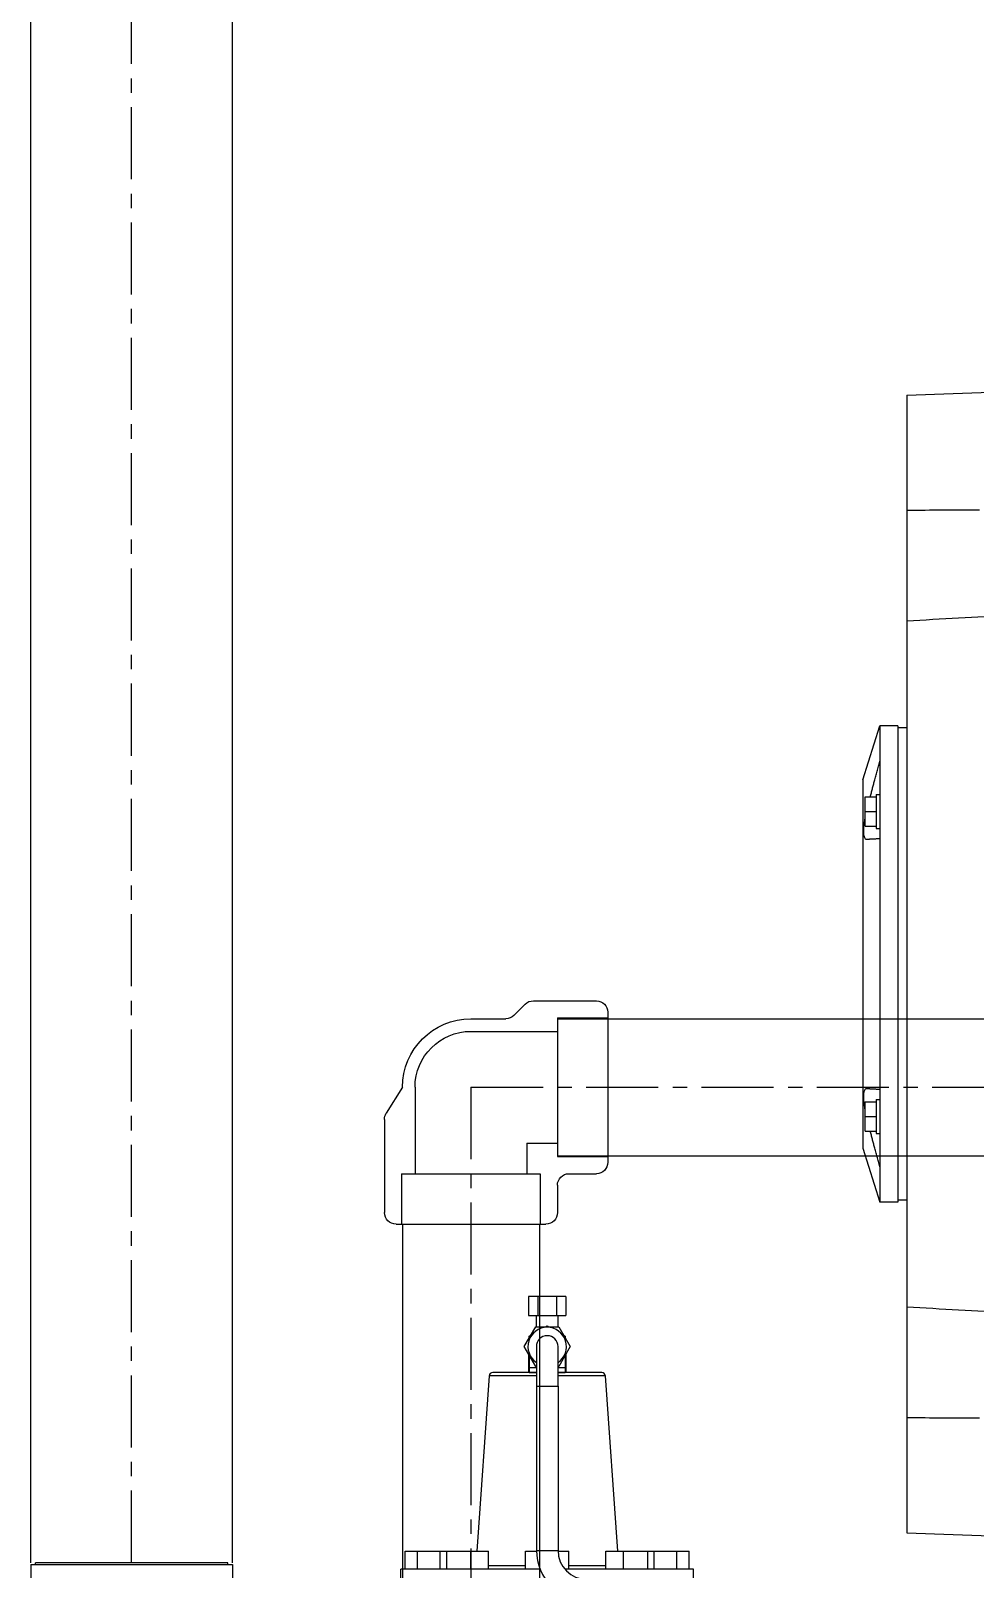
# Model space of a CAD drawing. Header units: inches. Extents: x -883 to 808, y -248 to 1051.
# Drawn here: x 240.99 to 257.37, y -132.43 to -105.74 of the extents above; entities that cross this region are included whole.
import ezdxf

# ---------------------------------------------------------------- set-up
doc = ezdxf.new("R2010")
doc.units = ezdxf.units.IN
doc.header["$MEASUREMENT"] = 0
doc.linetypes.add('CENTER', pattern=[2, 1.25, -0.25, 0.25, -0.25])
doc.layers.get('0').update_dxf_attribs({"linetype": 'CONTINUOUS'})
for name, color, linetype in [('EQUIPMENT - COMPRESSORS', 41, 'CONTINUOUS'), ('P-HSD', 1, 'CONTINUOUS'), ('P-RV', 193, 'CONTINUOUS')]:
    doc.layers.add(name, color=color, linetype=linetype)

# ---------------------------------------------------------------- blocks, each defined once
blk = doc.blocks.new('A$Ce5854fb8')
for p, q in [((27.282, 65.821), (31.042, 65.952)), ((27.282, 65.821), (27.282, 63.821)), ((27.282, 63.821), (27.282, 61.907)), ((27.282, 61.907), (27.282, 49.997)), ((26.515, 59.149), (26.81, 60.086)), ((26.81, 60.086), (26.81, 59.469)), ((27.125, 60.086), (26.81, 60.086)), ((27.125, 60.086), (27.125, 51.818)), ((27.282, 60.046), (27.125, 60.046)), ((26.81, 59.469), (26.81, 58.124)), ((26.515, 59.149), (26.515, 52.755)), ((26.558, 58.597), (26.558, 58.853)), ((26.558, 58.853), (26.747, 58.853)), ((26.747, 58.892), (26.747, 58.853)), ((26.747, 58.892), (26.81, 58.892)), ((26.747, 58.852), (26.747, 58.853)), ((26.747, 58.852), (26.747, 58.597)), ((26.558, 58.341), (26.558, 58.597)), ((26.558, 58.597), (26.747, 58.597)), ((26.747, 58.596), (26.747, 58.597)), ((26.747, 58.597), (26.747, 58.597)), ((26.747, 58.596), (26.747, 58.341)), ((26.558, 58.341), (26.747, 58.341)), ((26.747, 58.341), (26.747, 58.301)), ((26.747, 58.341), (26.747, 58.341)), ((26.747, 58.301), (26.81, 58.301)), ((26.81, 58.124), (26.81, 53.78)), ((26.81, 53.78), (26.81, 52.435)), ((26.558, 53.307), (26.558, 53.563)), ((26.558, 53.563), (26.747, 53.563)), ((26.747, 53.603), (26.747, 53.563)), ((26.747, 53.603), (26.81, 53.603)), ((26.747, 53.563), (26.747, 53.308)), ((26.747, 53.563), (26.747, 53.563)), ((26.558, 53.051), (26.558, 53.307)), ((26.558, 53.307), (26.747, 53.307)), ((26.747, 53.307), (26.747, 53.308)), ((26.747, 53.307), (26.747, 53.052)), ((26.747, 53.307), (26.747, 53.307)), ((26.558, 53.051), (26.747, 53.051)), ((26.747, 53.051), (26.747, 53.052)), ((26.747, 53.051), (26.747, 53.012)), ((26.747, 53.012), (26.81, 53.012)), ((26.515, 52.755), (26.81, 51.818)), ((26.81, 52.435), (26.81, 51.818)), ((27.125, 51.818), (26.81, 51.818)), ((27.282, 51.857), (27.125, 51.857)), ((20.718, 50.184), (20.718, 49.856)), ((20.88, 50.184), (20.718, 50.184)), ((20.88, 50.184), (20.88, 49.856)), ((21.205, 50.184), (20.88, 50.184)), ((21.367, 50.184), (21.205, 50.184)), ((21.205, 50.184), (21.205, 49.856)), ((21.367, 50.184), (21.367, 49.856)), ((27.282, 49.997), (27.282, 48.083)), ((20.645, 49.315), (20.844, 49.659)), ((20.718, 49.856), (20.88, 49.856)), ((20.844, 49.659), (21.241, 49.659)), ((20.855, 49.659), (20.855, 49.856)), ((20.88, 49.856), (21.205, 49.856)), ((21.013, 49.659), (21.042, 49.676)), ((21.042, 49.676), (21.072, 49.659)), ((21.205, 49.856), (21.367, 49.856)), ((21.23, 49.659), (21.23, 49.856)), ((21.241, 49.659), (21.44, 49.315)), ((20.73, 49.496), (20.759, 49.513)), ((20.73, 49.462), (20.73, 49.496)), ((21.326, 49.513), (21.355, 49.496)), ((21.355, 49.496), (21.355, 49.462)), ((20.844, 48.971), (20.645, 49.315)), ((20.718, 49.19), (20.718, 48.865)), ((20.73, 49.135), (20.73, 49.169)), ((20.73, 49.135), (20.73, 48.954)), ((20.759, 49.118), (20.73, 49.135)), ((20.855, 49.315), (20.855, 48.628)), ((21.23, 48.628), (21.23, 49.315)), ((21.44, 49.315), (21.241, 48.971)), ((21.355, 49.135), (21.326, 49.118)), ((21.355, 49.169), (21.355, 49.135)), ((21.355, 49.135), (21.355, 48.954)), ((21.367, 49.19), (21.367, 48.865)), ((20.855, 48.865), (20.097, 48.865)), ((20.73, 48.954), (20.855, 48.954)), ((20.73, 48.954), (20.73, 48.865)), ((20.73, 48.865), (20.855, 48.865)), ((20.855, 48.971), (20.844, 48.971)), ((21.241, 48.971), (21.23, 48.971)), ((21.23, 48.954), (21.355, 48.954)), ((21.988, 48.865), (21.23, 48.865)), ((21.23, 48.865), (21.355, 48.865)), ((21.355, 48.954), (21.355, 48.865)), ((20.034, 48.807), (19.822, 45.765)), ((20.855, 48.807), (20.034, 48.807)), ((20.855, 48.628), (21.23, 48.628)), ((20.855, 48.628), (20.855, 45.777)), ((22.05, 48.807), (21.23, 48.807)), ((21.23, 48.628), (21.23, 45.777)), ((22.05, 48.807), (22.263, 45.765)), ((27.282, 48.083), (27.282, 46.083)), ((27.282, 46.083), (31.042, 45.952)), ((18.578, 45.452), (18.578, 45.765)), ((18.578, 45.765), (18.794, 45.765)), ((18.794, 45.765), (19.188, 45.765)), ((18.794, 45.452), (18.794, 45.765)), ((19.188, 45.765), (19.3, 45.765)), ((19.188, 45.452), (19.188, 45.765)), ((19.3, 45.452), (19.3, 45.765)), ((19.3, 45.765), (19.718, 45.765)), ((19.718, 45.765), (20.024, 45.765)), ((19.718, 45.452), (19.718, 45.765)), ((20.024, 45.452), (20.024, 45.765)), ((20.667, 45.765), (20.855, 45.765)), ((20.667, 45.452), (20.667, 45.765)), ((20.855, 45.777), (21.23, 45.777)), ((21.23, 45.765), (21.417, 45.765)), ((21.417, 45.452), (21.417, 45.765)), ((22.061, 45.765), (22.367, 45.765)), ((22.061, 45.452), (22.061, 45.765)), ((22.367, 45.765), (22.785, 45.765)), ((22.367, 45.452), (22.367, 45.765)), ((22.785, 45.452), (22.785, 45.765)), ((22.785, 45.765), (22.897, 45.765)), ((22.897, 45.765), (23.29, 45.765)), ((22.897, 45.452), (22.897, 45.765)), ((23.29, 45.765), (23.507, 45.765)), ((23.29, 45.452), (23.29, 45.765)), ((23.507, 45.452), (23.507, 45.765)), ((12.084, 45.535), (15.584, 45.535)), ((12.084, 45.535), (12.084, 45.035)), ((15.504, 45.565), (12.164, 45.565)), ((12.164, 45.535), (12.164, 45.565)), ((15.504, 45.535), (15.504, 45.565)), ((15.584, 45.535), (15.584, 45.035)), ((20.918, 45.452), (18.503, 45.452)), ((18.503, 44.681), (18.503, 45.452)), ((20.667, 45.51), (20.024, 45.51)), ((23.582, 45.452), (21.35, 45.452)), ((22.061, 45.51), (21.417, 45.51)), ((23.582, 45.277), (23.582, 45.452))]:
    blk.add_line(p, q)
for centre, radius, start, end in [((21.042, 49.315), 0.334, 304.1511, 235.8489), ((21.042, 49.315), 0.188, 0, 180), ((20.097, 48.803), 0.0625, 90, 176), ((21.988, 48.803), 0.0625, 4, 90), ((21.73, 45.777), 0.875, 180, 270), ((21.73, 45.777), 0.5, 180, 270)]:
    blk.add_arc(centre, radius, start, end)
for points in [[(28.541, 63.825), (28.121, 63.824), (27.702, 63.822), (27.282, 63.821)], [(27.282, 61.907), (27.879, 61.939), (28.476, 61.972), (29.074, 62.004)], [(29.074, 49.9), (28.476, 49.932), (27.879, 49.964), (27.282, 49.997)], [(27.282, 48.083), (27.702, 48.081), (28.121, 48.08), (28.541, 48.079)]]:
    blk.add_open_spline(points, degree=3)
for points, weights in [([(26.647, 58.853), (26.721, 59.14), (26.81, 59.469)], [1.01057187919, 1.01017160171, 1.00326761634]), ([(26.81, 58.124), (26.68, 58.117), (26.583, 58.112)], [1.00326761634, 1.01333498034, 1.00957327847]), ([(26.583, 53.792), (26.68, 53.786), (26.81, 53.78)], [1.00957327847, 1.01333498034, 1.00326761634]), ([(26.81, 52.435), (26.721, 52.764), (26.647, 53.051)], [1.00326761634, 1.01017160171, 1.01057187919])]:
    blk.add_rational_spline(points, weights, degree=2)
for points, knots in [([(26.583, 58.112), (26.58, 58.112), (26.577, 58.113), (26.561, 58.117), (26.55, 58.131), (26.536, 58.179), (26.532, 58.213), (26.532, 58.291), (26.536, 58.34), (26.547, 58.422), (26.552, 58.452), (26.558, 58.482)], [0.777231, 0.777231, 0.777231, 0.777231, 0.879931, 0.879931, 1.299272, 1.299272, 1.718613, 1.718613, 2.137954, 2.137954, 2.365211, 2.365211, 2.365211, 2.365211]), ([(26.558, 53.422), (26.552, 53.452), (26.547, 53.482), (26.536, 53.564), (26.532, 53.613), (26.532, 53.691), (26.536, 53.725), (26.55, 53.773), (26.561, 53.787), (26.577, 53.791), (26.58, 53.792), (26.583, 53.792)], [1.072015, 1.072015, 1.072015, 1.072015, 1.299272, 1.299272, 1.718613, 1.718613, 2.137954, 2.137954, 2.557295, 2.557295, 2.659995, 2.659995, 2.659995, 2.659995])]:
    blk.add_open_spline(points, degree=3, knots=knots)
blk = doc.blocks.new('2 90 ELL')
for p, q in [((0, 1.188), (0.451, 1.47)), ((0.557, 1.5), (2.175, 1.5)), ((1.5, 1.203), (2.375, 1.203)), ((1.5, 1.203), (1.5, -1.203)), ((2.375, 1.3), (2.375, -1.3)), ((0, 0.969), (1.5, 0.969)), ((-0.97, 0), (-0.97, -1.5)), ((-1.188, 0), (-1.188, -0.605)), ((-1.441, -0.941), (-1.246, -0.746)), ((0.969, -0.97), (0.969, -1.5)), ((0.969, -0.97), (1.5, -0.97)), ((-1.5, -1.083), (-1.5, -2.175)), ((1.5, -1.203), (2.375, -1.203)), ((-1.203, -1.5), (1.203, -1.5)), ((-1.203, -1.5), (-1.203, -2.375)), ((1.203, -1.5), (1.203, -2.375)), ((1.7, -1.5), (2.175, -1.5)), ((1.5, -1.7), (1.5, -2.175)), ((-1.3, -2.375), (1.3, -2.375))]:
    blk.add_line(p, q)
for centre, radius, start, end in [((0.557, 1.3), 0.2, 90, 122.0054), ((2.175, 1.3), 0.2, 0, 90), ((0, 0), 1.188, 90, 180), ((0, 0), 1.188, 90, 180), ((0, 0), 0.97, 90, 180), ((-1.387, -0.605), 0.2, 315, 0), ((-1.3, -1.083), 0.2, 135, 180), ((2.175, -1.3), 0.2, 270, 360), ((1.7, -1.7), 0.2, 90, 180), ((-1.3, -2.175), 0.2, 180, 270), ((1.3, -2.175), 0.2, 270, 0)]:
    blk.add_arc(centre, radius, start, end)

msp = doc.modelspace()

# ---------------------------------------------------------------- linework, layer by layer
at = {"layer": 'P-HSD'}
for p, q in [((240.98961, -132.31262), (240.98961, 109.07819)), ((244.48961, -132.31262), (244.48961, 109.07819))]:
    msp.add_line(p, q, dxfattribs=at)
at = {"layer": 'P-HSD', "color": 7, "linetype": 'CENTER'}
msp.add_line((242.73961, -132.31262), (242.73961, 109.07819), dxfattribs=at)
at = {"layer": 'P-RV'}
for p, q in [((250.12492, -122.87682), (264.00742, -122.87682)), ((250.12492, -125.25182), (264.00742, -125.25182)), ((247.43742, -126.43932), (247.43742, -137.36243)), ((249.81242, -126.43932), (249.81242, -137.36243))]:
    msp.add_line(p, q, dxfattribs=at)
at = {"layer": 'P-RV', "color": 7, "linetype": 'CENTER'}
for q in [(280.01492, -124.06432), (248.62492, -138.86243)]:
    msp.add_line((248.62492, -124.06432), q, dxfattribs=at)

# ---------------------------------------------------------------- block references
at = {"layer": 'EQUIPMENT - COMPRESSORS'}
msp.add_blockref('A$Ce5854fb8', (228.90563, -177.87785), dxfattribs=at)
at = {"layer": 'P-RV', "xscale": -1, "rotation": 90}
msp.add_blockref('2 90 ELL', (248.62492, -124.06432), dxfattribs=at)

doc.saveas('drawing.dxf')
